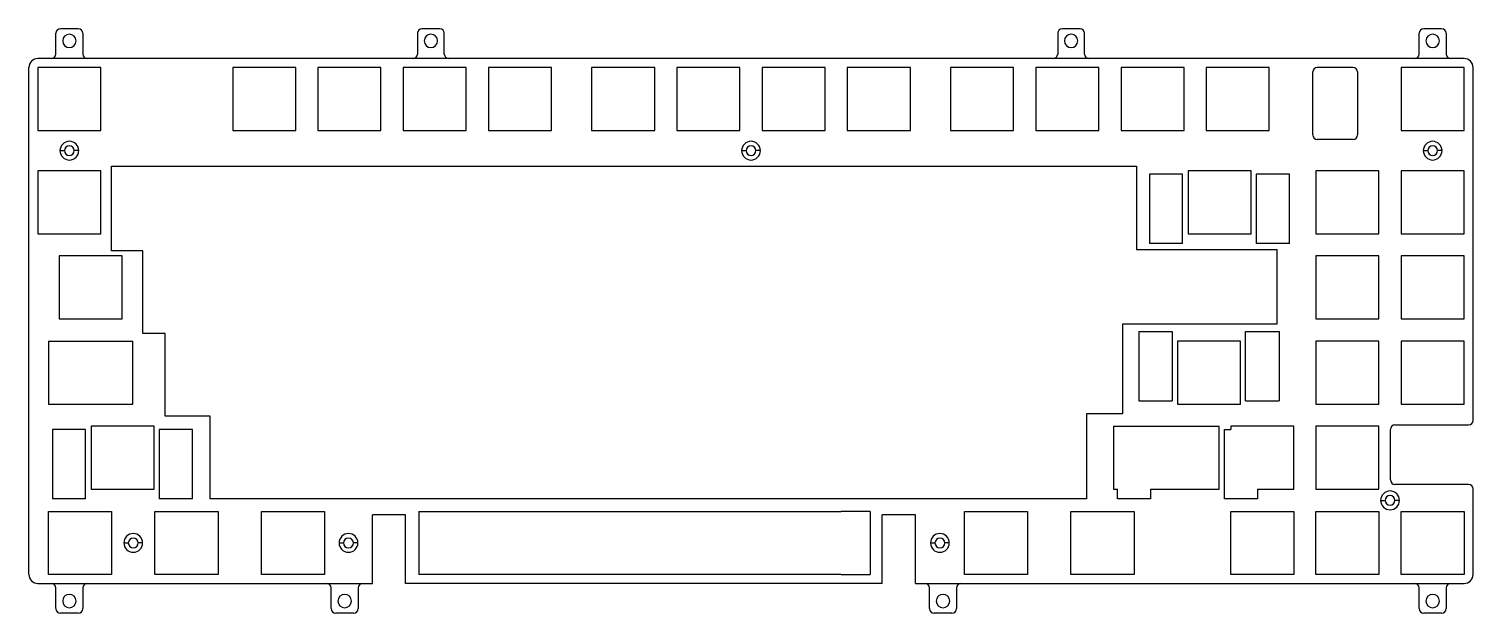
# Model space of a CAD drawing. Extents: x 1024 to 1347, y 624 to 755.
import ezdxf

# ---------------------------------------------------------------- set-up
doc = ezdxf.new("R2010")
doc.units = 0
doc.header["$MEASUREMENT"] = 0
doc.layers.get('0').update_dxf_attribs({"linetype": 'CONTINUOUS'})
doc.layers.add('도면층1', color=1, linetype='CONTINUOUS')

msp = doc.modelspace()

# ---------------------------------------------------------------- linework, layer by layer
at = {"color": 0}
for p, q in [((1029.77, 748.87), (1029.77, 753.52)), ((1034.77, 754.52), (1030.77, 754.52)), ((1035.77, 753.52), (1035.77, 748.87)), ((1110.6, 753.52), (1110.6, 748.87)), ((1115.6, 754.52), (1111.6, 754.52)), ((1116.6, 748.87), (1116.6, 753.52)), ((1253.73, 753.52), (1253.73, 748.87)), ((1258.73, 754.52), (1254.73, 754.52)), ((1259.73, 748.87), (1259.73, 753.52)), ((1334.57, 748.87), (1334.57, 753.52)), ((1339.57, 754.52), (1335.57, 754.52)), ((1340.57, 753.52), (1340.57, 748.87)), ((1344.62, 747.87), (1025.72, 747.87)), ((1023.72, 632.47), (1023.72, 745.87)), ((1039.82, 745.87), (1025.72, 745.87)), ((1025.72, 745.87), (1025.72, 731.77)), ((1039.82, 731.77), (1039.82, 745.87)), ((1083.39, 745.87), (1069.29, 745.87)), ((1069.29, 745.87), (1069.29, 731.77)), ((1083.39, 731.77), (1083.39, 745.87)), ((1102.44, 745.87), (1088.34, 745.87)), ((1088.34, 745.87), (1088.34, 731.77)), ((1102.44, 731.77), (1102.44, 745.87)), ((1121.49, 745.87), (1107.39, 745.87)), ((1107.39, 745.87), (1107.39, 731.77)), ((1121.49, 731.77), (1121.49, 745.87)), ((1140.54, 745.87), (1126.44, 745.87)), ((1126.44, 745.87), (1126.44, 731.77)), ((1140.54, 731.77), (1140.54, 745.87)), ((1163.64, 745.87), (1149.54, 745.87)), ((1149.54, 745.87), (1149.54, 731.77)), ((1163.64, 731.77), (1163.64, 745.87)), ((1182.69, 745.87), (1168.59, 745.87)), ((1168.59, 745.87), (1168.59, 731.77)), ((1182.69, 731.77), (1182.69, 745.87)), ((1201.74, 745.87), (1187.64, 745.87)), ((1187.64, 745.87), (1187.64, 731.77)), ((1201.74, 731.77), (1201.74, 745.87)), ((1220.79, 745.87), (1206.69, 745.87)), ((1206.69, 745.87), (1206.69, 731.77)), ((1220.79, 731.77), (1220.79, 745.87)), ((1243.89, 745.87), (1229.79, 745.87)), ((1229.79, 745.87), (1229.79, 731.77)), ((1243.89, 731.77), (1243.89, 745.87)), ((1262.94, 745.87), (1248.84, 745.87)), ((1248.84, 745.87), (1248.84, 731.77)), ((1262.94, 731.77), (1262.94, 745.87)), ((1281.99, 745.87), (1267.89, 745.87)), ((1267.89, 745.87), (1267.89, 731.77)), ((1281.99, 731.77), (1281.99, 745.87)), ((1301.04, 745.87), (1286.94, 745.87)), ((1286.94, 745.87), (1286.94, 731.77)), ((1301.04, 731.77), (1301.04, 745.87)), ((1310.78, 730.79), (1310.78, 744.87)), ((1319.78, 745.87), (1311.78, 745.87)), ((1320.78, 744.87), (1320.78, 730.79)), ((1344.62, 745.87), (1330.52, 745.87)), ((1330.52, 745.87), (1330.52, 731.77)), ((1344.62, 731.77), (1344.62, 745.87)), ((1346.62, 666.92), (1346.62, 745.87)), ((1025.72, 731.77), (1039.82, 731.77)), ((1069.29, 731.77), (1083.39, 731.77)), ((1088.34, 731.77), (1102.44, 731.77)), ((1107.39, 731.77), (1121.49, 731.77)), ((1126.44, 731.77), (1140.54, 731.77)), ((1149.54, 731.77), (1163.64, 731.77)), ((1168.59, 731.77), (1182.69, 731.77)), ((1187.64, 731.77), (1201.74, 731.77)), ((1206.69, 731.77), (1220.79, 731.77)), ((1229.79, 731.77), (1243.89, 731.77)), ((1248.84, 731.77), (1262.94, 731.77)), ((1267.89, 731.77), (1281.99, 731.77)), ((1286.94, 731.77), (1301.04, 731.77)), ((1319.78, 729.79), (1311.78, 729.79)), ((1330.52, 731.77), (1344.62, 731.77)), ((1030.67, 727.27), (1031.67, 727.27)), ((1034.87, 727.27), (1033.87, 727.27)), ((1183.07, 727.27), (1184.07, 727.27)), ((1187.27, 727.27), (1186.27, 727.27)), ((1335.47, 727.27), (1336.47, 727.27)), ((1339.67, 727.27), (1338.67, 727.27)), ((1039.82, 722.77), (1025.72, 722.77)), ((1025.72, 722.77), (1025.72, 708.67)), ((1039.82, 708.67), (1039.82, 722.77)), ((1274.26, 722.03), (1274.26, 706.53)), ((1281.66, 722.03), (1274.26, 722.03)), ((1281.66, 706.53), (1281.66, 722.03)), ((1282.89, 722.77), (1282.89, 708.67)), ((1296.99, 722.77), (1282.89, 722.77)), ((1296.99, 708.67), (1296.99, 722.77)), ((1298.14, 722.03), (1298.14, 706.53)), ((1305.54, 722.03), (1298.14, 722.03)), ((1305.54, 706.53), (1305.54, 722.03)), ((1311.47, 722.77), (1311.47, 708.67)), ((1325.57, 722.77), (1311.47, 722.77)), ((1325.57, 708.67), (1325.57, 722.77)), ((1344.62, 722.77), (1330.52, 722.77)), ((1330.52, 722.77), (1330.52, 708.67)), ((1344.62, 708.67), (1344.62, 722.77)), ((1025.72, 708.67), (1039.82, 708.67)), ((1282.89, 708.67), (1296.99, 708.67)), ((1311.47, 708.67), (1325.57, 708.67)), ((1330.52, 708.67), (1344.62, 708.67)), ((1281.66, 706.53), (1274.26, 706.53)), ((1305.54, 706.53), (1298.14, 706.53)), ((1044.58, 703.72), (1030.48, 703.72)), ((1030.48, 703.72), (1030.48, 689.62)), ((1044.58, 689.62), (1044.58, 703.72)), ((1325.57, 703.72), (1311.47, 703.72)), ((1311.47, 703.72), (1311.47, 689.62)), ((1325.57, 689.62), (1325.57, 703.72)), ((1344.62, 703.72), (1330.52, 703.72)), ((1330.52, 703.72), (1330.52, 689.62)), ((1344.62, 689.62), (1344.62, 703.72)), ((1030.48, 689.62), (1044.58, 689.62)), ((1311.47, 689.62), (1325.57, 689.62)), ((1330.52, 689.62), (1344.62, 689.62)), ((1028.11, 684.67), (1046.96, 684.67)), ((1028.11, 684.67), (1028.11, 670.57)), ((1046.96, 670.57), (1046.96, 684.67)), ((1271.88, 686.81), (1279.36, 686.81)), ((1271.88, 686.81), (1271.88, 671.31)), ((1279.36, 686.81), (1279.36, 671.31)), ((1294.61, 684.67), (1280.51, 684.67)), ((1280.51, 684.67), (1280.51, 670.57)), ((1294.61, 670.57), (1294.61, 684.67)), ((1295.76, 671.31), (1295.76, 686.81)), ((1295.76, 686.81), (1303.24, 686.81)), ((1303.24, 686.81), (1303.24, 671.31)), ((1325.57, 684.67), (1311.47, 684.67)), ((1311.47, 684.67), (1311.47, 670.57)), ((1325.57, 670.57), (1325.57, 684.67)), ((1344.62, 684.67), (1330.52, 684.67)), ((1330.52, 684.67), (1330.52, 670.57)), ((1344.62, 670.57), (1344.62, 684.67)), ((1028.11, 670.57), (1046.96, 670.57)), ((1271.88, 671.31), (1279.36, 671.31)), ((1280.51, 670.57), (1294.61, 670.57)), ((1295.76, 671.31), (1303.24, 671.31)), ((1311.47, 670.57), (1325.57, 670.57)), ((1330.52, 670.57), (1344.62, 670.57)), ((1051.72, 665.62), (1037.62, 665.62)), ((1037.62, 665.62), (1037.62, 651.52)), ((1051.72, 651.52), (1051.72, 665.62)), ((1266.22, 665.62), (1289.85, 665.62)), ((1266.22, 665.62), (1266.22, 651.52)), ((1289.85, 651.52), (1289.85, 665.62)), ((1292.42, 665.62), (1292.42, 664.88)), ((1306.52, 665.62), (1292.42, 665.62)), ((1306.52, 651.52), (1306.52, 665.62)), ((1311.47, 665.62), (1311.47, 651.52)), ((1325.57, 665.62), (1311.47, 665.62)), ((1325.57, 651.52), (1325.57, 665.62)), ((1329.12, 665.92), (1345.62, 665.92)), ((1036.4, 664.88), (1029, 664.88)), ((1029, 664.88), (1029, 649.38)), ((1036.4, 649.38), (1036.4, 664.88)), ((1060.27, 664.88), (1052.87, 664.88)), ((1052.87, 664.88), (1052.87, 649.38)), ((1060.27, 649.38), (1060.27, 664.88)), ((1291, 664.88), (1292.42, 664.88)), ((1291, 649.38), (1291, 664.88)), ((1328.12, 653.62), (1328.12, 664.92)), ((1345.62, 652.62), (1329.12, 652.62)), ((1036.4, 649.38), (1029, 649.38)), ((1037.62, 651.52), (1051.72, 651.52)), ((1060.27, 649.38), (1052.87, 649.38)), ((1266.22, 651.52), (1267.12, 651.52)), ((1267.12, 649.38), (1267.12, 651.52)), ((1274.52, 649.38), (1267.12, 649.38)), ((1274.52, 651.52), (1274.52, 649.38)), ((1274.52, 651.52), (1289.85, 651.52)), ((1298.4, 649.38), (1291, 649.38)), ((1298.4, 651.52), (1298.4, 649.38)), ((1298.4, 651.52), (1306.52, 651.52)), ((1311.47, 651.52), (1325.57, 651.52)), ((1325.94, 649.04), (1326.94, 649.04)), ((1330.14, 649.04), (1329.14, 649.04)), ((1346.62, 632.47), (1346.62, 651.62)), ((1028.1, 632.47), (1028.1, 646.57)), ((1028.1, 646.57), (1042.2, 646.57)), ((1042.2, 646.57), (1042.2, 632.47)), ((1051.91, 646.57), (1066.01, 646.57)), ((1051.91, 632.47), (1051.91, 646.57)), ((1066.01, 646.57), (1066.01, 632.47)), ((1075.72, 646.57), (1089.82, 646.57)), ((1075.72, 632.47), (1075.72, 646.57)), ((1089.82, 646.57), (1089.82, 632.47)), ((1107.91, 645.83), (1100.51, 645.83)), ((1100.51, 630.47), (1100.51, 645.83)), ((1107.91, 630.47), (1107.91, 645.83)), ((1110.91, 646.57), (1205.29, 646.57)), ((1110.91, 646.57), (1110.91, 632.47)), ((1211.79, 646.57), (1205.29, 646.57)), ((1211.79, 646.57), (1211.79, 632.47)), ((1221.91, 645.83), (1214.51, 645.83)), ((1214.51, 630.47), (1214.51, 645.83)), ((1221.91, 630.47), (1221.91, 645.83)), ((1232.88, 646.57), (1246.98, 646.57)), ((1232.88, 632.47), (1232.88, 646.57)), ((1246.98, 646.57), (1246.98, 632.47)), ((1256.7, 646.57), (1270.8, 646.57)), ((1256.7, 632.47), (1256.7, 646.57)), ((1270.8, 646.57), (1270.8, 632.47)), ((1292.42, 646.57), (1306.52, 646.57)), ((1292.42, 632.47), (1292.42, 646.57)), ((1306.52, 646.57), (1306.52, 632.47)), ((1311.47, 646.57), (1325.57, 646.57)), ((1311.47, 632.47), (1311.47, 646.57)), ((1325.57, 646.57), (1325.57, 632.47)), ((1330.52, 646.57), (1344.62, 646.57)), ((1330.52, 632.47), (1330.52, 646.57)), ((1344.62, 646.57), (1344.62, 632.47)), ((1044.95, 639.52), (1045.95, 639.52)), ((1049.15, 639.52), (1048.15, 639.52)), ((1093.07, 639.52), (1094.07, 639.52)), ((1097.27, 639.52), (1096.27, 639.52)), ((1225.3, 639.52), (1226.3, 639.52)), ((1229.5, 639.52), (1228.5, 639.52)), ((1025.72, 630.47), (1100.51, 630.47)), ((1042.2, 632.47), (1028.1, 632.47)), ((1066.01, 632.47), (1051.91, 632.47)), ((1089.82, 632.47), (1075.72, 632.47)), ((1214.51, 630.47), (1107.91, 630.47)), ((1205.29, 632.47), (1110.91, 632.47)), ((1205.29, 632.47), (1211.79, 632.47)), ((1221.91, 630.47), (1344.62, 630.47)), ((1246.98, 632.47), (1232.88, 632.47)), ((1270.8, 632.47), (1256.7, 632.47)), ((1306.52, 632.47), (1292.42, 632.47)), ((1325.57, 632.47), (1311.47, 632.47)), ((1344.62, 632.47), (1330.52, 632.47)), ((1029.77, 624.82), (1029.77, 629.47)), ((1035.77, 629.47), (1035.77, 624.82)), ((1091.32, 624.82), (1091.32, 629.47)), ((1097.32, 629.47), (1097.32, 624.82)), ((1225.1, 624.82), (1225.1, 629.47)), ((1231.1, 629.47), (1231.1, 624.82)), ((1334.57, 624.82), (1334.57, 629.47)), ((1340.57, 629.47), (1340.57, 624.82)), ((1034.77, 623.82), (1030.77, 623.82)), ((1096.32, 623.82), (1092.32, 623.82)), ((1230.1, 623.82), (1226.1, 623.82)), ((1339.57, 623.82), (1335.57, 623.82))]:
    msp.add_line(p, q, dxfattribs=at)
for centre, radius, start, end in [((1030.77, 753.52), 1, 90, 180), ((1032.77, 751.82), 1.5, 0, 180), ((1034.77, 753.52), 1, 0, 90), ((1111.6, 753.52), 1, 90, 180), ((1113.6, 751.82), 1.5, 0, 180), ((1115.6, 753.52), 1, 0, 90), ((1254.73, 753.52), 1, 90, 180), ((1256.73, 751.82), 1.5, 0, 180), ((1258.73, 753.52), 1, 0, 90), ((1335.57, 753.52), 1, 90, 180), ((1337.57, 751.82), 1.5, 0, 180), ((1339.57, 753.52), 1, 0, 90), ((1032.77, 751.82), 1.5, 180, 0), ((1113.6, 751.82), 1.5, 180, 0), ((1256.73, 751.82), 1.5, 180, 0), ((1337.57, 751.82), 1.5, 180, 0), ((1025.72, 745.87), 2, 90, 180), ((1028.77, 748.87), 1, 270, 0), ((1036.77, 748.87), 1, 180, 270), ((1109.6, 748.87), 1, 270, 0), ((1117.6, 748.87), 1, 180, 270), ((1252.73, 748.87), 1, 270, 0), ((1260.73, 748.87), 1, 180, 270), ((1333.57, 748.87), 1, 270, 0), ((1341.57, 748.87), 1, 180, 270), ((1344.62, 745.87), 2, 0, 90), ((1311.78, 744.87), 1, 90, 180), ((1319.78, 744.87), 1, 0, 90), ((1311.78, 730.79), 1, 180, 270), ((1319.78, 730.79), 1, 270, 0), ((1032.77, 727.27), 2.1, 90, 180), ((1032.77, 727.27), 2.1, 180, 270), ((1032.77, 727.27), 1.1, 90, 180), ((1032.77, 727.27), 1.1, 180, 270), ((1032.77, 727.27), 2.1, 0, 90), ((1032.77, 727.27), 1.1, 0, 90), ((1032.77, 727.27), 2.1, 270, 0), ((1032.77, 727.27), 1.1, 270, 0), ((1185.17, 727.27), 2.1, 90, 180), ((1185.17, 727.27), 2.1, 180, 270), ((1185.17, 727.27), 1.1, 90, 180), ((1185.17, 727.27), 1.1, 180, 270), ((1185.17, 727.27), 2.1, 0, 90), ((1185.17, 727.27), 1.1, 0, 90), ((1185.17, 727.27), 2.1, 270, 0), ((1185.17, 727.27), 1.1, 270, 0), ((1337.57, 727.27), 2.1, 90, 180), ((1337.57, 727.27), 2.1, 180, 270), ((1337.57, 727.27), 1.1, 90, 180), ((1337.57, 727.27), 1.1, 180, 270), ((1337.57, 727.27), 2.1, 0, 90), ((1337.57, 727.27), 1.1, 0, 90), ((1337.57, 727.27), 2.1, 270, 0), ((1337.57, 727.27), 1.1, 270, 0), ((1329.12, 664.92), 1, 90, 180), ((1345.62, 666.92), 1, 270, 0), ((1329.12, 653.62), 1, 180, 270), ((1345.62, 651.62), 1, 0, 90), ((1328.04, 649.04), 2.1, 90, 180), ((1328.04, 649.04), 2.1, 180, 270), ((1328.04, 649.04), 1.1, 90, 180), ((1328.04, 649.04), 1.1, 180, 270), ((1328.04, 649.04), 2.1, 0, 90), ((1328.04, 649.04), 1.1, 0, 90), ((1328.04, 649.04), 2.1, 270, 0), ((1328.04, 649.04), 1.1, 270, 0), ((1047.05, 639.52), 2.1, 90, 180), ((1047.05, 639.52), 2.1, 180, 270), ((1047.05, 639.52), 1.1, 90, 180), ((1047.05, 639.52), 1.1, 180, 270), ((1047.05, 639.52), 2.1, 0, 90), ((1047.05, 639.52), 1.1, 0, 90), ((1047.05, 639.52), 2.1, 270, 0), ((1047.05, 639.52), 1.1, 270, 0), ((1095.17, 639.52), 2.1, 90, 180), ((1095.17, 639.52), 2.1, 180, 270), ((1095.17, 639.52), 1.1, 90, 180), ((1095.17, 639.52), 1.1, 180, 270), ((1095.17, 639.52), 2.1, 0, 90), ((1095.17, 639.52), 1.1, 0, 90), ((1095.17, 639.52), 2.1, 270, 0), ((1095.17, 639.52), 1.1, 270, 0), ((1227.4, 639.52), 2.1, 90, 180), ((1227.4, 639.52), 2.1, 180, 270), ((1227.4, 639.52), 1.1, 90, 180), ((1227.4, 639.52), 1.1, 180, 270), ((1227.4, 639.52), 2.1, 0, 90), ((1227.4, 639.52), 1.1, 0, 90), ((1227.4, 639.52), 2.1, 270, 0), ((1227.4, 639.52), 1.1, 270, 0), ((1025.72, 632.47), 2, 180, 270), ((1028.77, 629.47), 1, 0, 90), ((1036.77, 629.47), 1, 90, 180), ((1090.32, 629.47), 1, 0, 90), ((1098.32, 629.47), 1, 90, 180), ((1224.1, 629.47), 1, 0, 90), ((1232.1, 629.47), 1, 90, 180), ((1333.57, 629.47), 1, 0, 90), ((1341.57, 629.47), 1, 90, 180), ((1344.62, 632.47), 2, 270, 0), ((1032.77, 626.52), 1.5, 0, 180), ((1032.77, 626.52), 1.5, 180, 0), ((1094.32, 626.52), 1.5, 0, 180), ((1094.32, 626.52), 1.5, 180, 0), ((1228.1, 626.52), 1.5, 0, 180), ((1228.1, 626.52), 1.5, 180, 0), ((1337.57, 626.52), 1.5, 0, 180), ((1337.57, 626.52), 1.5, 180, 0), ((1030.77, 624.82), 1, 180, 270), ((1034.77, 624.82), 1, 270, 0), ((1092.32, 624.82), 1, 180, 270), ((1096.32, 624.82), 1, 270, 0), ((1226.1, 624.82), 1, 180, 270), ((1230.1, 624.82), 1, 270, 0), ((1335.57, 624.82), 1, 180, 270), ((1339.57, 624.82), 1, 270, 0)]:
    msp.add_arc(centre, radius, start, end, dxfattribs=at)
at = {"layer": '도면층1', "linetype": 'Continuous'}
for p, q in [((1042.21, 704.88), (1042.21, 723.77)), ((1042.21, 723.77), (1271.35, 723.77)), ((1271.35, 723.77), (1271.35, 705.13)), ((1049.21, 704.88), (1042.21, 704.88)), ((1049.21, 686.38), (1049.21, 704.88)), ((1271.35, 705.13), (1302.75, 705.13)), ((1302.75, 705.13), (1302.75, 688.48)), ((1302.75, 688.48), (1268.21, 688.48)), ((1268.21, 688.48), (1268.21, 668.38)), ((1054.21, 686.38), (1049.21, 686.38)), ((1054.21, 667.88), (1054.21, 686.38)), ((1064.21, 667.88), (1054.21, 667.88)), ((1064.21, 649.38), (1064.21, 667.88)), ((1268.21, 668.38), (1260.21, 668.38)), ((1260.21, 668.38), (1260.21, 649.38)), ((1260.21, 649.38), (1064.21, 649.38))]:
    msp.add_line(p, q, dxfattribs=at)

doc.saveas('drawing.dxf')
